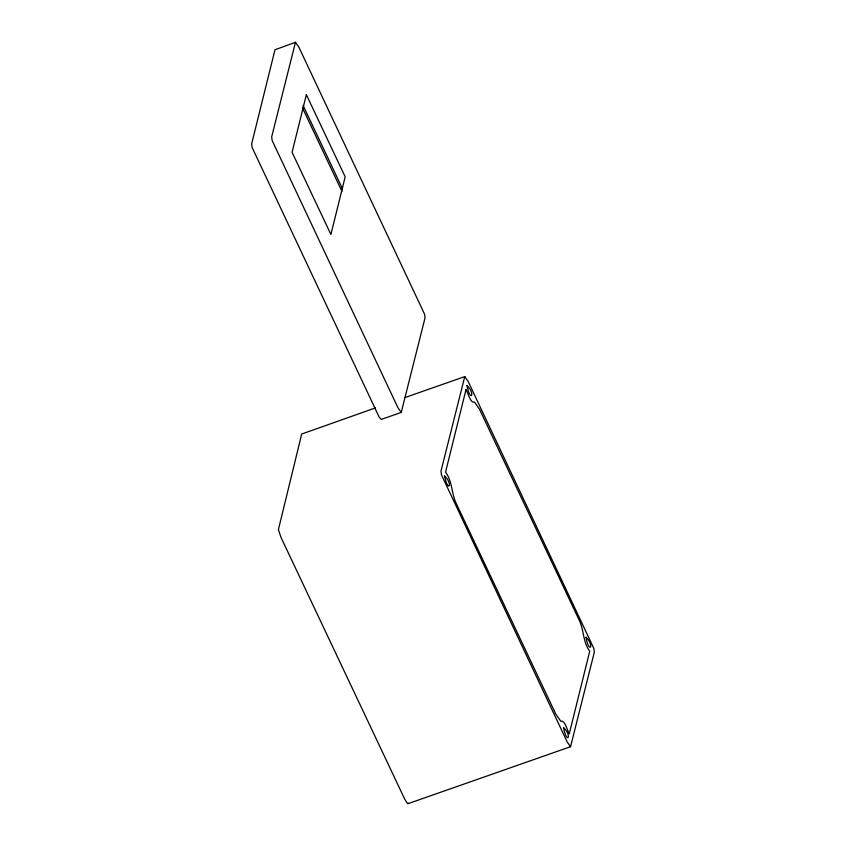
<?xml version="1.0" encoding="UTF-8"?>
<svg xmlns="http://www.w3.org/2000/svg" width="846" height="846" viewBox="0 0 846 846"><rect width="100%" height="100%" fill="white"/><g stroke="black" fill="none" stroke-linecap="round" stroke-linejoin="round"><path stroke-width="1.27" d="M295.466 42.3L271.682 136.862L272.169 140.573L397.937 407.74L401.247 412.414L425.041 317.853L424.544 314.141L298.775 46.974L295.466 42.3L274.982 49.755L251.664 143.873L252.161 147.585L379.188 417.141L381.239 419.426L401.247 412.414M464.761 376.597L440.967 471.159L441.464 474.87L567.232 742.048L570.542 746.711L594.336 652.16L593.839 648.438L468.071 381.271L464.761 376.597L405.192 397.483M375.413 407.92L301.715 434.019L278.408 529.607L280.957 537.326L404.663 799.026L407.085 803.044L408.449 803.266M407.973 803.7L570.542 746.711M303.058 105.369L342.598 189.018M302.508 107.971L341.985 191.482M444.594 476.012C448.01 493.8 453.456 484.071 444.594 476.012M466.992 385.607C470.408 403.394 475.854 393.665 466.992 385.607M563.542 727.645C566.957 745.442 572.404 735.703 563.542 727.645M585.94 637.239C589.345 655.037 594.801 645.297 585.94 637.239M306.358 94.699L292.082 152.322L330.902 234.448L345.179 176.825L306.358 94.699M466.03 389.488L445.556 472.131C452.441 481.385 451.362 493.144 456.079 503.137L555.896 714.299L560.866 721.31C564.694 719.312 567.465 730.912 569.263 733.831L589.736 651.187C582.788 641.945 584.089 630.154 579.214 620.181L479.396 409.02L474.437 402.009C470.598 404.007 467.838 392.407 466.03 389.488"/></g></svg>
